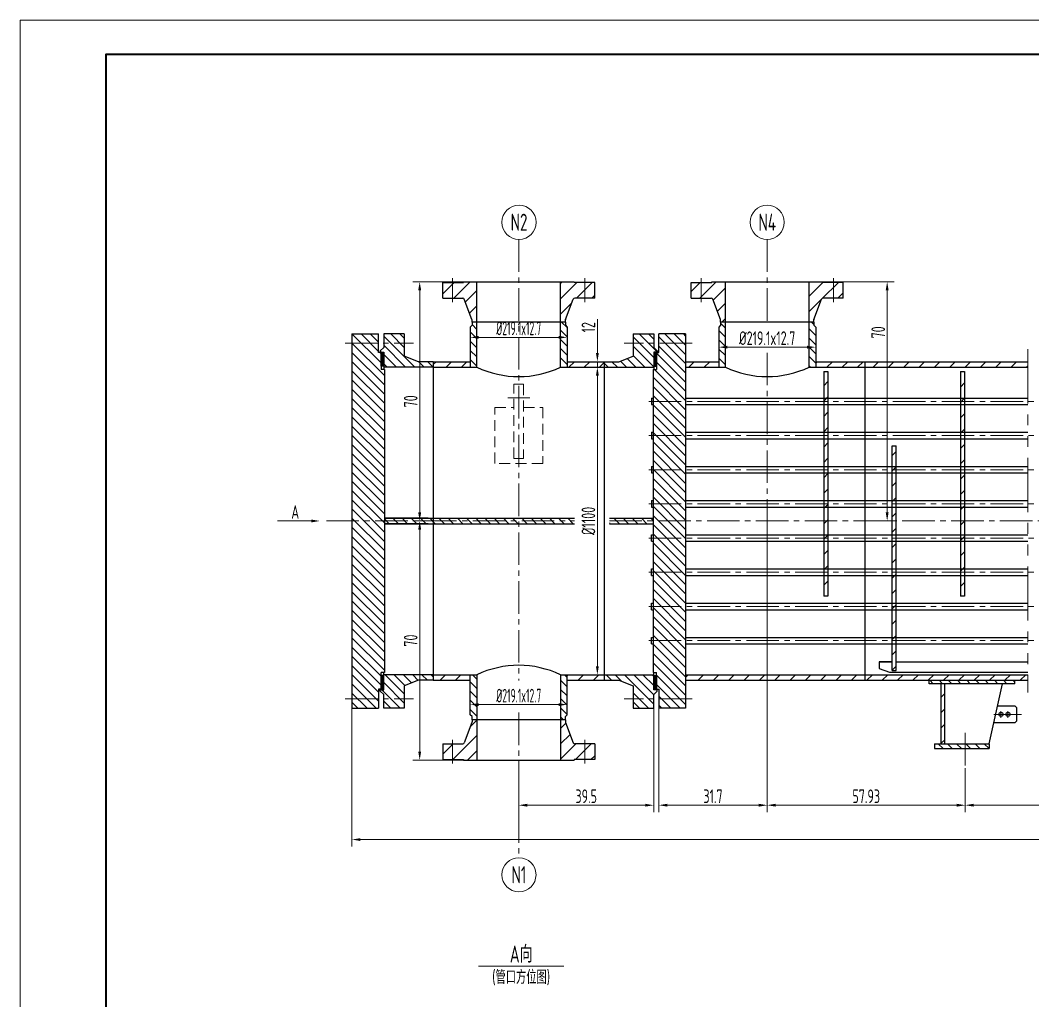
# Model space of a CAD drawing. Header units: millimetres. Extents: x 5765 to 6606, y -201 to 393.
# Drawn here: x 5765 to 6061.3, y 106.6 to 393.4 of the extents above; entities that cross this region are included whole.
import ezdxf
from ezdxf.enums import TextEntityAlignment as Align

# ---------------------------------------------------------------- set-up
doc = ezdxf.new("R2010")
doc.units = ezdxf.units.MM
for name, pattern in [('CENTER2', [28.575, 19.05, -3.175, 3.175, -3.175]), ('DASHED2', [9.525, 6.35, -3.175]), ('PHANTOM2', [31.75, 15.875, -3.175, 3.175, -3.175, 3.175, -3.175])]:
    doc.linetypes.add(name, pattern=pattern)
for name, color, linetype, lineweight in [('1粗实线', 7, 'Continuous', 35), ('2细实线', 3, 'Continuous', 13), ('3中心线', 1, 'CENTER2', 13), ('4虚线', 4, 'DASHED2', 13), ('5双点划线', 2, 'PHANTOM2', 13), ('6剖面线', 6, 'Continuous', 13), ('7文本', 2, 'Continuous', 13), ('8标注', 3, 'Continuous', 13), ('9图表', 4, 'Continuous', 13)]:
    doc.layers.add(name, color=color, linetype=linetype, lineweight=lineweight)
doc.styles.add('lanpec', font='bpec_e.shx', dxfattribs={"width": 0.75, "bigfont": 'hztxt.shx'})
doc.styles.add('lanpec-dim', font='bpec_e.shx', dxfattribs={"width": 0.75})
doc.dimstyles.new('lanpec', dxfattribs={"dimtxt": 4, "dimasz": 2.5, "dimexe": 2, "dimexo": 0, "dimtad": 1, "dimdsep": 46, "dimtxsty": 'lanpec-dim', "dimcen": 2.5, "dimclrd": 256, "dimclre": 256, "dimclrt": 256, "dimazin": 0, "dimtfac": 1, "dimtmove": 0, "dimatfit": 3, "dimfxl": 1, "dimlwd": -1, "dimlwe": -1, "dimarcsym": 0})
doc.dimstyles.new('lanpec$0', dxfattribs={"dimscale": 10, "dimtxt": 4, "dimasz": 2.5, "dimexe": 2, "dimexo": 0, "dimtad": 1, "dimdec": 1, "dimdsep": 46, "dimtxsty": 'lanpec-dim', "dimcen": 0.09, "dimclrd": 256, "dimclre": 256, "dimclrt": 256, "dimadec": 1, "dimazin": 0, "dimtfac": 0.707, "dimtdec": 1, "dimtmove": 0, "dimatfit": 3, "dimfxl": 1, "dimarcsym": 0})
pattern_1 = [(135, (743.86, -353.5116), (-1.3470384, -1.3470384), [])]
pattern_2 = [(45, (6018.0117, 1233.0323), (-2.245064, 2.245064), [])]
pattern_3 = [(135, (-65359.9316, -31483.7635), (-1.34703842, -1.34703842), [])]
pattern_4 = [(135, (6018.0117, 1233.0323), (-1.3470384, -1.3470384), [])]
pattern_5 = [(45, (6003.7117, 1233.0323), (-2.245064, 2.245064), [])]
pattern_6 = [(135, (4765.9455, 1225.8122), (-1.3470384, -1.3470384), [])]
pattern_7 = [(45, (4735.89433, 1225.8122), (-0.2245064, 0.2245064), []), (135, (4735.89433, 1225.8122), (-0.2245064, -0.2245064), [])]
pattern_8 = [(315, (-65359.93156, 31977.6619), (-0.224506403, -0.224506403), []), (225, (-65359.93156, 31977.6619), (-0.224506403, 0.224506403), [])]
pattern_9 = [(135, (6707.6107, -1594.3767), (-1.3470384, -1.3470384), [])]

# ---------------------------------------------------------------- blocks, each defined once
blk = doc.blocks.new('A1')
at = {"layer": '1粗实线'}
blk.add_lwpolyline([(-816, 10), (-10, 10), (-10, 584), (-816, 584)], close=True, dxfattribs=at)
at = {"layer": '9图表'}
blk.add_lwpolyline([(-841, 0), (0, 0), (0, 594), (-841, 594)], close=True, dxfattribs=at)
blk = doc.blocks.new('*U40')
at = {"layer": '2细实线'}
blk.add_line((-12.5, 0), (12.5, 0), dxfattribs=at)
at = {"layer": '7文本', "style": 'lanpec', "width": 0.75}
for tag, height, p in [('节点图名称', 5, (0, 3.5)), ('比例', 4, (0, -3.25))]:
    blk.add_attdef(tag, text='', height=height, dxfattribs=at).set_placement(p, align=Align.MIDDLE_CENTER)
blk = doc.blocks.new('*D66')
at = {"layer": '8标注', "transparency": 16777216}
for p, q in [((5933.89, 291.95), (5935.89, 291.95)), ((5933.89, 289.45), (5933.89, 204.45)), ((5933.89, 201.95), (5935.89, 201.95))]:
    blk.add_line(p, q, dxfattribs=at)
for points in [[(5933.47, 289.45), (5934.31, 289.45), (5933.89, 291.95)], [(5933.47, 204.45), (5934.31, 204.45), (5933.89, 201.95)]]:
    blk.add_solid(points, dxfattribs=at)
at = {"layer": 'Defpoints', "color": 0, "transparency": 16777216}
for p in [(5933.89, 291.95), (5933.89, 201.95), (5933.89, 201.95)]:
    blk.add_point(p, dxfattribs=at)
at = {"layer": '8标注', "transparency": 16777216, "insert": (5931.26, 246.95), "char_height": 4, "attachment_point": 5, "rotation": 90, "style": 'lanpec-dim'}
blk.add_mtext('%%C1100', dxfattribs=at)
blk = doc.blocks.new('*D67')
at = {"layer": '8标注', "transparency": 16777216}
for p, q in [((5933.89, 296.05), (5933.89, 305.97)), ((5937.32, 293.55), (5931.89, 293.55)), ((5933.89, 291.95), (5933.89, 293.55)), ((5937.32, 291.95), (5931.89, 291.95)), ((5933.89, 289.45), (5933.89, 286.95))]:
    blk.add_line(p, q, dxfattribs=at)
for points in [[(5933.47, 296.05), (5934.31, 296.05), (5933.89, 293.55)], [(5933.47, 289.45), (5934.31, 289.45), (5933.89, 291.95)]]:
    blk.add_solid(points, dxfattribs=at)
at = {"layer": 'Defpoints', "color": 0, "transparency": 16777216}
for p in [(5933.89, 293.55), (5937.32, 293.55), (5937.32, 291.95)]:
    blk.add_point(p, dxfattribs=at)
at = {"layer": '8标注', "transparency": 16777216, "insert": (5931.26, 303.62), "char_height": 4, "attachment_point": 5, "rotation": 90, "style": 'lanpec-dim'}
blk.add_mtext('12', dxfattribs=at)
blk = doc.blocks.new('*D68')
at = {"layer": '8标注', "transparency": 16777216}
for p, q in [((5969.4, 297.8), (5969.4, 299.8)), ((5997.77, 296.46), (5997.77, 299.8)), ((5971.9, 297.8), (5995.27, 297.8))]:
    blk.add_line(p, q, dxfattribs=at)
for points in [[(5971.9, 298.22), (5971.9, 297.38), (5969.4, 297.8)], [(5995.27, 298.22), (5995.27, 297.38), (5997.77, 297.8)]]:
    blk.add_solid(points, dxfattribs=at)
at = {"layer": 'Defpoints', "color": 0, "transparency": 16777216}
for p in [(5969.4, 297.8), (5997.77, 297.8), (5997.77, 296.46)]:
    blk.add_point(p, dxfattribs=at)
at = {"layer": '8标注', "transparency": 16777216, "insert": (5983.58, 300.43), "char_height": 4, "attachment_point": 5, "style": 'lanpec-dim'}
blk.add_mtext('%%C219.1x12.7', dxfattribs=at)
blk = doc.blocks.new('*D60')
at = {"layer": '8标注', "transparency": 16777216}
for p, q in [((5896.7, 193.23), (5896.7, 195.23)), ((5899.2, 193.23), (5922.57, 193.23)), ((5925.07, 191.84), (5925.07, 195.23))]:
    blk.add_line(p, q, dxfattribs=at)
for points in [[(5899.2, 193.64), (5899.2, 192.81), (5896.7, 193.23)], [(5922.57, 193.64), (5922.57, 192.81), (5925.07, 193.23)]]:
    blk.add_solid(points, dxfattribs=at)
at = {"layer": 'Defpoints', "color": 0, "transparency": 16777216}
for p in [(5896.7, 193.23), (5925.07, 193.23), (5925.07, 191.84)]:
    blk.add_point(p, dxfattribs=at)
at = {"layer": '8标注', "transparency": 16777216, "insert": (5910.88, 195.85), "char_height": 4, "attachment_point": 5, "style": 'lanpec-dim'}
blk.add_mtext('{\\W0.6;%%C219.1x12.7}', dxfattribs=at)
blk = doc.blocks.new('管口号')
at = {"layer": '2细实线'}
blk.add_circle((0, 5), 5, dxfattribs=at)
at = {"layer": '7文本', "style": 'lanpec', "width": 0.75}
blk.add_attdef('N', text='', height=5, dxfattribs=at).set_placement((0, 5), align=Align.MIDDLE_CENTER)
blk = doc.blocks.new('*D69')
at = {"layer": '8标注', "transparency": 16777216}
for p, q in [((5950.38, 192.2), (5950.38, 161.79)), ((5910.88, 169.87), (5910.88, 161.79)), ((5913.38, 163.79), (5947.88, 163.79))]:
    blk.add_line(p, q, dxfattribs=at)
for points in [[(5913.38, 164.21), (5913.38, 163.37), (5910.88, 163.79)], [(5947.88, 164.21), (5947.88, 163.37), (5950.38, 163.79)]]:
    blk.add_solid(points, dxfattribs=at)
at = {"layer": 'Defpoints', "color": 0, "transparency": 16777216}
for p in [(5950.38, 192.2), (5910.88, 169.87), (5950.38, 163.79)]:
    blk.add_point(p, dxfattribs=at)
at = {"layer": '8标注', "transparency": 16777216, "insert": (5930.63, 166.41), "char_height": 4, "attachment_point": 5, "style": 'lanpec-dim'}
blk.add_mtext('39.5', dxfattribs=at)
blk = doc.blocks.new('*D45')
at = {"layer": '8标注', "transparency": 16777216}
for p, q in [((5862.08, 246.95), (5862.08, 151.74)), ((6364.37, 246.95), (6364.37, 151.74)), ((5864.58, 153.74), (6361.87, 153.74))]:
    blk.add_line(p, q, dxfattribs=at)
for points in [[(5864.58, 154.16), (5864.58, 153.32), (5862.08, 153.74)], [(6361.87, 154.16), (6361.87, 153.32), (6364.37, 153.74)]]:
    blk.add_solid(points, dxfattribs=at)
at = {"layer": 'Defpoints', "color": 0, "transparency": 16777216}
for p in [(5862.08, 246.95), (6364.37, 246.95), (6364.37, 153.74)]:
    blk.add_point(p, dxfattribs=at)
at = {"layer": '8标注', "transparency": 16777216, "insert": (6113.23, 156.36), "char_height": 4, "attachment_point": 5, "style": 'lanpec-dim'}
blk.add_mtext('502.29', dxfattribs=at)
blk = doc.blocks.new('*D46')
at = {"layer": '8标注', "transparency": 16777216}
for p, q in [((6182.14, 172.79), (6182.14, 161.79)), ((6041.51, 163.79), (6041.51, 165.79)), ((6044.01, 163.79), (6179.64, 163.79))]:
    blk.add_line(p, q, dxfattribs=at)
for points in [[(6044.01, 164.21), (6044.01, 163.37), (6041.51, 163.79)], [(6179.64, 164.21), (6179.64, 163.37), (6182.14, 163.79)]]:
    blk.add_solid(points, dxfattribs=at)
at = {"layer": 'Defpoints', "color": 0, "transparency": 16777216}
for p in [(6182.14, 172.79), (6041.51, 163.79), (6182.14, 163.79)]:
    blk.add_point(p, dxfattribs=at)
at = {"layer": '8标注', "transparency": 16777216, "insert": (6111.83, 166.41), "char_height": 4, "attachment_point": 5, "style": 'lanpec-dim'}
blk.add_mtext('140.63', dxfattribs=at)
blk = doc.blocks.new('*D47')
at = {"layer": '8标注', "transparency": 16777216}
for p, q in [((5983.58, 246.95), (5983.58, 161.79)), ((5951.88, 192.2), (5951.88, 161.79)), ((5954.38, 163.79), (5981.08, 163.79))]:
    blk.add_line(p, q, dxfattribs=at)
for points in [[(5954.38, 164.21), (5954.38, 163.37), (5951.88, 163.79)], [(5981.08, 164.21), (5981.08, 163.37), (5983.58, 163.79)]]:
    blk.add_solid(points, dxfattribs=at)
at = {"layer": 'Defpoints', "color": 0, "transparency": 16777216}
for p in [(5983.58, 246.95), (5951.88, 192.2), (5983.58, 163.79)]:
    blk.add_point(p, dxfattribs=at)
at = {"layer": '8标注', "transparency": 16777216, "insert": (5967.73, 166.41), "char_height": 4, "attachment_point": 5, "style": 'lanpec-dim'}
blk.add_mtext('31.7', dxfattribs=at)
blk = doc.blocks.new('*D50')
at = {"layer": '8标注', "transparency": 16777216}
for p, q in [((5983.58, 172.91), (5983.58, 161.79)), ((6041.51, 174.61), (6041.51, 161.79)), ((5986.08, 163.79), (6039.01, 163.79))]:
    blk.add_line(p, q, dxfattribs=at)
for points in [[(5986.08, 164.21), (5986.08, 163.37), (5983.58, 163.79)], [(6039.01, 164.21), (6039.01, 163.37), (6041.51, 163.79)]]:
    blk.add_solid(points, dxfattribs=at)
at = {"layer": 'Defpoints', "color": 0, "transparency": 16777216}
for p in [(5983.58, 172.91), (6041.51, 174.61), (6041.51, 163.79)]:
    blk.add_point(p, dxfattribs=at)
at = {"layer": '8标注', "transparency": 16777216, "insert": (6012.55, 166.41), "char_height": 4, "attachment_point": 5, "style": 'lanpec-dim'}
blk.add_mtext('57.93', dxfattribs=at)
blk = doc.blocks.new('*D51')
at = {"layer": '8标注', "transparency": 16777216}
for p, q in [((5883.38, 246.95), (5879.9, 246.95)), ((5881.9, 179.45), (5881.9, 244.45)), ((5894.69, 176.95), (5879.9, 176.95))]:
    blk.add_line(p, q, dxfattribs=at)
for points in [[(5881.48, 244.45), (5882.32, 244.45), (5881.9, 246.95)], [(5881.48, 179.45), (5882.32, 179.45), (5881.9, 176.95)]]:
    blk.add_solid(points, dxfattribs=at)
at = {"layer": 'Defpoints', "color": 0, "transparency": 16777216}
for p in [(5881.9, 246.95), (5883.38, 246.95), (5894.69, 176.95)]:
    blk.add_point(p, dxfattribs=at)
at = {"layer": '8标注', "transparency": 16777216, "insert": (5879.28, 211.95), "char_height": 4, "attachment_point": 5, "rotation": 90, "style": 'lanpec-dim'}
blk.add_mtext('70', dxfattribs=at)
blk = doc.blocks.new('*D52')
at = {"layer": '8标注', "transparency": 16777216}
for p, q in [((5898.63, 316.95), (5879.9, 316.95)), ((5881.9, 314.45), (5881.9, 249.45)), ((5883.38, 246.95), (5879.9, 246.95))]:
    blk.add_line(p, q, dxfattribs=at)
for points in [[(5881.48, 314.45), (5882.32, 314.45), (5881.9, 316.95)], [(5881.48, 249.45), (5882.32, 249.45), (5881.9, 246.95)]]:
    blk.add_solid(points, dxfattribs=at)
at = {"layer": 'Defpoints', "color": 0, "transparency": 16777216}
for p in [(5898.63, 316.95), (5881.9, 246.95), (5883.38, 246.95)]:
    blk.add_point(p, dxfattribs=at)
at = {"layer": '8标注', "transparency": 16777216, "insert": (5879.28, 281.95), "char_height": 4, "attachment_point": 5, "rotation": 90, "style": 'lanpec-dim'}
blk.add_mtext('70', dxfattribs=at)
blk = doc.blocks.new('*D53')
at = {"layer": '8标注', "transparency": 16777216}
for p, q in [((5999.77, 316.95), (6020.68, 316.95)), ((6018.68, 314.45), (6018.68, 249.45)), ((6012.74, 246.95), (6020.68, 246.95))]:
    blk.add_line(p, q, dxfattribs=at)
for points in [[(6018.26, 314.45), (6019.1, 314.45), (6018.68, 316.95)], [(6018.26, 249.45), (6019.1, 249.45), (6018.68, 246.95)]]:
    blk.add_solid(points, dxfattribs=at)
at = {"layer": 'Defpoints', "color": 0, "transparency": 16777216}
for p in [(5999.77, 316.95), (6012.74, 246.95), (6018.68, 246.95)]:
    blk.add_point(p, dxfattribs=at)
at = {"layer": '8标注', "transparency": 16777216, "insert": (6016.06, 302.13), "char_height": 4, "attachment_point": 5, "rotation": 90, "style": 'lanpec-dim'}
blk.add_mtext('70', dxfattribs=at)
blk = doc.blocks.new('*D57')
at = {"layer": '8标注', "transparency": 16777216}
for p, q in [((5896.7, 300.67), (5896.7, 302.67)), ((5899.2, 300.67), (5922.57, 300.67)), ((5925.07, 302.06), (5925.07, 298.67))]:
    blk.add_line(p, q, dxfattribs=at)
for points in [[(5899.2, 301.09), (5899.2, 300.25), (5896.7, 300.67)], [(5922.57, 301.09), (5922.57, 300.25), (5925.07, 300.67)]]:
    blk.add_solid(points, dxfattribs=at)
at = {"layer": 'Defpoints', "color": 0, "transparency": 16777216}
for p in [(5896.7, 300.67), (5925.07, 302.06), (5925.07, 300.67)]:
    blk.add_point(p, dxfattribs=at)
at = {"layer": '8标注', "transparency": 16777216, "insert": (5910.88, 303.3), "char_height": 4, "attachment_point": 5, "style": 'lanpec-dim'}
blk.add_mtext('{\\W0.6;%%C219.1x12.7}', dxfattribs=at)

msp = doc.modelspace()

# ---------------------------------------------------------------- hatches: boundary and pattern name
at = {"layer": '6剖面线'}
h = msp.add_hatch(dxfattribs=at)
h.set_pattern_fill('ANSI31', color=256, style=0)
h.set_pattern_definition(pattern_2)
h.paths.add_polyline_path([(5930.253, 312.139), (5928.753, 312.139), (5928.753, 316.749), (5930.253, 316.749)])
h.paths.add_polyline_path([(5931.753, 312.139), (5930.253, 312.139), (5930.253, 316.749), (5931.753, 316.749)])
h.paths.add_polyline_path([(5928.753, 316.749), (5927.073, 316.749), (5927.073, 316.949), (5923.133, 316.949), (5923.133, 305.149), (5924.533, 305.149), (5924.533, 305.757, -0.09138), (5924.566, 305.935), (5926.81, 311.817, -0.3110597), (5927.277, 312.139), (5928.753, 312.139)])
h.paths.add_polyline_path([(5933.133, 316.749), (5931.753, 316.749), (5931.753, 312.139), (5933.133, 312.139)])
h.paths.add_polyline_path([(5898.633, 316.949), (5894.693, 316.949), (5894.693, 316.749), (5891.513, 316.749), (5891.513, 312.139), (5894.488, 312.139, -0.3110597), (5894.956, 311.817), (5897.2, 305.935, -0.09138), (5897.233, 305.757), (5897.233, 305.149), (5898.633, 305.149)])
h.paths.add_polyline_path([(5891.513, 316.749), (5888.633, 316.749), (5888.633, 312.139), (5891.513, 312.139)])
h = msp.add_hatch(dxfattribs=at)
h.set_pattern_fill('ANSI31', color=256, style=0)
h.set_pattern_definition([(45, (6002.323, 314.682), (-2.24506, 2.24506), [])])
h.paths.add_polyline_path([(6002.953, 316.749), (6001.453, 316.749), (6001.453, 312.139), (6002.953, 312.139)])
h.paths.add_polyline_path([(6004.453, 316.749), (6002.953, 316.749), (6002.953, 312.139), (6004.453, 312.139)])
h.paths.add_polyline_path([(6001.453, 316.749), (5999.773, 316.749), (5999.773, 316.949), (5995.833, 316.949), (5995.833, 305.149), (5997.233, 305.149), (5997.233, 305.757, -0.09138), (5997.266, 305.935), (5999.51, 311.817, -0.3110597), (5999.977, 312.139), (6001.453, 312.139)])
h.paths.add_polyline_path([(6005.833, 316.749), (6004.453, 316.749), (6004.453, 312.139), (6005.833, 312.139)])
h.paths.add_polyline_path([(5971.333, 316.949), (5967.393, 316.949), (5967.393, 316.749), (5964.213, 316.749), (5964.213, 312.139), (5967.188, 312.139, -0.3110597), (5967.656, 311.817), (5969.9, 305.935, -0.09138), (5969.933, 305.757), (5969.933, 305.149), (5971.333, 305.149)])
h.paths.add_polyline_path([(5964.213, 316.749), (5961.333, 316.749), (5961.333, 312.139), (5964.213, 312.139)])
h = msp.add_hatch(dxfattribs=at)
h.set_pattern_fill('ANSI31', color=256, scale=0.6, angle=90, style=0)
h.set_pattern_definition(pattern_9)
h.paths.add_polyline_path([(5896.699, 303.654), (5897.233, 304.188), (5897.233, 305.149), (5898.633, 305.149), (5898.633, 291.949), (5896.699, 291.949)])
h.paths.add_polyline_path([(5925.067, 291.949), (5923.133, 291.949), (5923.133, 305.149), (5924.533, 305.149), (5924.533, 304.188), (5925.067, 303.654)])
h = msp.add_hatch(dxfattribs=at)
h.set_pattern_fill('ANSI31', color=256, scale=0.6, angle=90, style=0)
h.set_pattern_definition([(135, (5969.6934, 302.3398), (-1.34704, -1.34704), [])])
h.paths.add_polyline_path([(5969.933, 304.188), (5969.399, 303.654), (5969.399, 291.949), (5969.933, 291.949)])
h.paths.add_polyline_path([(5997.767, 303.654), (5997.233, 304.188), (5997.233, 291.949), (5997.767, 291.949)])
h.paths.add_polyline_path([(5971.333, 305.149), (5969.933, 305.149), (5969.933, 291.949), (5971.333, 291.949)])
h.paths.add_polyline_path([(5997.233, 305.149), (5995.833, 305.149), (5995.833, 291.949), (5997.233, 291.949)])
h = msp.add_hatch(dxfattribs=at)
h.set_pattern_fill('ANSI31', color=256, scale=0.6, angle=90, style=0)
h.set_pattern_definition(pattern_1)
h.paths.add_polyline_path([(5862.083, 301.699), (5869.883, 301.699), (5869.883, 298.949), (5862.083, 298.949)])
h.paths.add_polyline_path([(5862.083, 293.549), (5862.083, 298.949), (5869.883, 298.949), (5869.883, 296.199), (5870.583, 296.199), (5870.583, 292.199), (5870.583, 291.299), (5871.583, 291.299), (5871.583, 281.949), (5862.083, 281.949)])
h.paths.add_polyline_path([(5862.083, 281.949), (5871.583, 281.949), (5871.583, 271.949), (5862.083, 271.949)])
h.paths.add_polyline_path([(5862.083, 271.949), (5871.583, 271.949), (5871.583, 261.949), (5862.083, 261.949)])
h.paths.add_polyline_path([(5862.083, 261.949), (5871.583, 261.949), (5871.583, 246.949), (5862.083, 246.949)])
h.paths.add_polyline_path([(5862.083, 246.949), (5871.583, 246.949), (5871.583, 231.949), (5862.083, 231.949)])
h.paths.add_polyline_path([(5862.083, 231.949), (5871.583, 231.949), (5871.583, 221.949), (5862.083, 221.949)])
h.paths.add_polyline_path([(5862.083, 221.949), (5871.583, 221.949), (5871.583, 211.949), (5862.083, 211.949)])
h.paths.add_polyline_path([(5862.083, 211.949), (5871.583, 211.949), (5871.583, 202.599), (5870.583, 202.599), (5870.583, 197.699), (5869.883, 197.699), (5869.883, 194.949), (5862.083, 194.949)])
h.paths.add_polyline_path([(5862.083, 194.949), (5869.883, 194.949), (5869.883, 192.199), (5862.083, 192.199)])
h = msp.add_hatch(dxfattribs=at)
h.set_pattern_fill('ANSI31', color=256, scale=0.6, angle=90, style=0)
h.set_pattern_definition(pattern_3)
h.paths.add_polyline_path([(5871.383, 298.949), (5871.383, 301.699), (5877.383, 301.699), (5877.383, 298.949)])
h.paths.add_polyline_path([(5877.383, 298.949), (5877.383, 295.149), (5881.583, 293.549), (5885.883, 293.549), (5885.883, 291.949), (5871.383, 291.949), (5871.383, 296.349), (5870.383, 296.349), (5870.383, 296.699), (5871.383, 297.699), (5871.383, 298.949)])
h = msp.add_hatch(dxfattribs=at)
h.set_pattern_fill('ANSI31', color=256, scale=0.6, angle=90, style=0)
h.set_pattern_definition(pattern_3)
h.paths.add_polyline_path([(5950.383, 298.949), (5950.383, 301.699), (5944.383, 301.699), (5944.383, 298.949)])
h.paths.add_polyline_path([(5944.383, 298.949), (5944.383, 295.149), (5940.183, 293.549), (5935.883, 293.549), (5935.883, 291.949), (5950.383, 291.949), (5950.383, 296.349), (5951.383, 296.349), (5951.383, 296.699), (5950.383, 297.699), (5950.383, 298.949)])
h = msp.add_hatch(dxfattribs=at)
h.set_pattern_fill('ANSI31', color=256, scale=0.6, angle=90, style=0)
h.set_pattern_definition(pattern_1)
h.paths.add_polyline_path([(5959.683, 301.699), (5951.883, 301.699), (5951.883, 298.949), (5959.683, 298.949)])
h.paths.add_polyline_path([(5959.683, 293.549), (5959.683, 298.949), (5951.883, 298.949), (5951.883, 296.199), (5951.183, 296.199), (5951.183, 292.199), (5951.183, 291.299), (5950.183, 291.299), (5950.183, 281.949), (5959.683, 281.949)])
h.paths.add_polyline_path([(5959.683, 281.949), (5950.183, 281.949), (5950.183, 271.949), (5959.683, 271.949)])
h.paths.add_polyline_path([(5959.683, 271.949), (5950.183, 271.949), (5950.183, 261.949), (5959.683, 261.949)])
h.paths.add_polyline_path([(5959.683, 261.949), (5950.183, 261.949), (5950.183, 251.949), (5959.683, 251.949)])
h.paths.add_polyline_path([(5959.683, 251.949), (5950.183, 251.949), (5950.183, 246.949), (5959.683, 246.949)])
h.paths.add_polyline_path([(5959.683, 246.949), (5950.183, 246.949), (5950.183, 241.949), (5959.683, 241.949)])
h.paths.add_polyline_path([(5959.683, 241.949), (5950.183, 241.949), (5950.183, 231.949), (5959.683, 231.949)])
h.paths.add_polyline_path([(5959.683, 231.949), (5950.183, 231.949), (5950.183, 221.949), (5959.683, 221.949)])
h.paths.add_polyline_path([(5959.683, 221.949), (5950.183, 221.949), (5950.183, 211.949), (5959.683, 211.949)])
h.paths.add_polyline_path([(5959.683, 211.949), (5950.183, 211.949), (5950.183, 202.599), (5951.183, 202.599), (5951.183, 197.699), (5951.883, 197.699), (5951.883, 194.949), (5959.683, 194.949)])
h.paths.add_polyline_path([(5959.683, 194.949), (5951.883, 194.949), (5951.883, 192.199), (5959.683, 192.199)])
h = msp.add_hatch(dxfattribs=at)
h.set_pattern_fill('ANSI37', color=256, scale=0.1, style=0)
h.set_pattern_definition(pattern_7)
h.paths.add_polyline_path([(5871.383, 292.199), (5870.583, 292.199), (5870.583, 296.199), (5871.383, 296.199)])
h = msp.add_hatch(dxfattribs=at)
h.set_pattern_fill('ANSI31', color=256, style=0)
h.set_pattern_definition(pattern_2)
h.paths.add_polyline_path([(5885.883, 293.549), (5885.883, 291.949), (5896.699, 291.949), (5896.699, 293.549)])
h.paths.add_polyline_path([(5935.883, 291.949), (5935.883, 293.549), (5925.067, 293.549), (5925.067, 291.949)])
h = msp.add_hatch(dxfattribs=at)
h.set_pattern_fill('ANSI37', color=256, scale=0.1, style=0)
h.set_pattern_definition(pattern_7)
h.paths.add_polyline_path([(5950.383, 292.199), (5951.183, 292.199), (5951.183, 296.199), (5950.383, 296.199)])
h = msp.add_hatch(dxfattribs=at)
h.set_pattern_fill('ANSI31', color=256, style=0)
h.set_pattern_definition(pattern_5)
h.paths.add_polyline_path([(5969.399, 291.949), (5969.399, 293.549), (5959.683, 293.549), (5959.683, 291.949)])
h.paths.add_polyline_path([(6031.13, 293.549), (6031.13, 291.949), (6059.826, 291.949), (6059.826, 293.549)])
h.paths.add_polyline_path([(6031.13, 291.949), (6031.13, 293.549), (5997.767, 293.549), (5997.767, 291.949)])
h = msp.add_hatch(dxfattribs=at)
h.set_pattern_fill('ANSI31', color=256, style=0)
h.set_pattern_definition(pattern_5)
h.paths.add_polyline_path([(6001.337, 290.649), (6000.137, 290.649), (6000.137, 224.949), (6001.337, 224.949)])
h = msp.add_hatch(dxfattribs=at)
h.set_pattern_fill('ANSI31', color=256, style=0)
h.set_pattern_definition(pattern_5)
h.paths.add_polyline_path([(6041.337, 290.649), (6040.137, 290.649), (6040.137, 224.949), (6041.337, 224.949)])
h = msp.add_hatch(dxfattribs=at)
h.set_pattern_fill('ANSI31', color=256, style=0)
h.set_pattern_definition(pattern_5)
h.paths.add_polyline_path([(6021.337, 268.949), (6020.137, 268.949), (6020.137, 203.249), (6021.337, 203.249)])
h = msp.add_hatch(dxfattribs=at)
h.set_pattern_fill('ANSI31', color=256, scale=0.6, angle=90, style=0)
h.set_pattern_definition([(135, (-1024, 1.1184), (-1.3470384, -1.3470384), [])])
h.paths.add_polyline_path([(5910.883, 247.749), (5883.383, 247.749), (5883.383, 246.949), (5910.883, 246.949)])
h.paths.add_polyline_path([(5910.883, 246.949), (5883.383, 246.949), (5883.383, 246.149), (5910.883, 246.149)])
h.paths.add_polyline_path([(5927.186, 247.749), (5910.883, 247.749), (5910.883, 246.949), (5927.186, 246.949)])
h.paths.add_polyline_path([(5927.186, 246.949), (5910.883, 246.949), (5910.883, 246.149), (5927.186, 246.149)])
h.paths.add_polyline_path([(5950.183, 247.749), (5937.39, 247.749), (5937.39, 246.949), (5950.183, 246.949)])
h.paths.add_polyline_path([(5950.183, 246.949), (5937.39, 246.949), (5937.39, 246.149), (5950.183, 246.149)])
h.paths.add_polyline_path([(5871.583, 247.749), (5871.583, 246.949), (5883.383, 246.949), (5883.383, 247.749)])
h.paths.add_polyline_path([(5871.583, 246.949), (5871.583, 246.149), (5883.383, 246.149), (5883.383, 246.949)])
h = msp.add_hatch(dxfattribs=at)
h.set_pattern_fill('ANSI31', color=256, scale=0.6, angle=90, style=0)
h.set_pattern_definition(pattern_4)
h.paths.add_polyline_path([(5885.883, 201.949), (5885.883, 200.349), (5881.583, 200.349), (5877.383, 198.749), (5877.383, 194.949), (5871.383, 194.949), (5871.383, 196.199), (5870.383, 197.199), (5870.383, 197.549), (5871.383, 197.549), (5871.383, 201.949)])
h.paths.add_polyline_path([(5877.383, 194.949), (5877.383, 192.199), (5871.383, 192.199), (5871.383, 194.949)])
h = msp.add_hatch(dxfattribs=at)
h.set_pattern_fill('ANSI37', color=256, scale=0.1, style=0)
h.set_pattern_definition(pattern_8)
h.paths.add_polyline_path([(5871.383, 197.699), (5870.583, 197.699), (5870.583, 201.699), (5871.383, 201.699)])
h = msp.add_hatch(dxfattribs=at)
h.set_pattern_fill('ANSI31', color=256, style=0)
h.set_pattern_definition(pattern_2)
h.paths.add_polyline_path([(5896.699, 200.349), (5896.699, 201.949), (5885.883, 201.949), (5885.883, 200.349)])
h.paths.add_polyline_path([(5925.067, 201.949), (5925.067, 200.349), (5935.883, 200.349), (5935.883, 201.949)])
h = msp.add_hatch(dxfattribs=at)
h.set_pattern_fill('ANSI31', color=256, scale=0.6, angle=90, style=0)
h.set_pattern_definition(pattern_9)
h.paths.add_polyline_path([(5896.699, 190.244), (5897.233, 189.71), (5897.233, 188.749), (5898.633, 188.749), (5898.633, 201.949), (5896.699, 201.949)])
h.paths.add_polyline_path([(5925.067, 201.949), (5923.133, 201.949), (5923.133, 188.749), (5924.533, 188.749), (5924.533, 189.71), (5925.067, 190.244)])
h = msp.add_hatch(dxfattribs=at)
h.set_pattern_fill('ANSI31', color=256, scale=0.6, angle=90, style=0)
h.set_pattern_definition(pattern_4)
h.paths.add_polyline_path([(5935.883, 201.949), (5935.883, 200.349), (5940.183, 200.349), (5944.383, 198.749), (5944.383, 194.949), (5950.383, 194.949), (5950.383, 196.199), (5951.383, 197.199), (5951.383, 197.549), (5950.383, 197.549), (5950.383, 201.949)])
h.paths.add_polyline_path([(5944.383, 194.949), (5944.383, 192.199), (5950.383, 192.199), (5950.383, 194.949)])
h = msp.add_hatch(dxfattribs=at)
h.set_pattern_fill('ANSI37', color=256, scale=0.1, style=0)
h.set_pattern_definition(pattern_8)
h.paths.add_polyline_path([(5950.383, 197.699), (5951.183, 197.699), (5951.183, 201.699), (5950.383, 201.699)])
h = msp.add_hatch(dxfattribs=at)
h.set_pattern_fill('ANSI31', color=256, style=0)
h.set_pattern_definition(pattern_5)
h.paths.add_polyline_path([(5981.447, 200.349), (5981.447, 201.949), (5959.683, 201.949), (5959.683, 200.349)])
h.paths.add_polyline_path([(5981.447, 201.949), (5981.447, 200.349), (6059.826, 200.349), (6059.826, 201.949)])
h = msp.add_hatch(dxfattribs=at)
h.set_pattern_fill('ANSI31', color=256, scale=0.6, angle=90, style=0)
h.set_pattern_definition(pattern_6)
h.paths.add_polyline_path([(6056.013, 199.349), (6056.013, 200.349), (6031.013, 200.349), (6031.013, 199.349)])
h = msp.add_hatch(dxfattribs=at)
h.set_pattern_fill('ANSI31', color=256, style=0)
h.set_pattern_definition([(45, (4765.9455, 1225.8122), (-2.245064, 2.245064), [])])
h.paths.add_polyline_path([(6035.513, 199.349), (6034.513, 199.349), (6034.513, 181.749), (6035.513, 181.749)])
h = msp.add_hatch(dxfattribs=at)
h.set_pattern_fill('ANSI31', color=256, style=0)
h.set_pattern_definition(pattern_2)
h.paths.add_polyline_path([(5930.253, 181.759), (5928.753, 181.759), (5928.753, 177.149), (5930.253, 177.149)])
h.paths.add_polyline_path([(5931.753, 181.759), (5930.253, 181.759), (5930.253, 177.149), (5931.753, 177.149)])
h.paths.add_polyline_path([(5928.753, 177.149), (5927.073, 177.149), (5927.073, 176.949), (5923.133, 176.949), (5923.133, 188.749), (5924.533, 188.749), (5924.533, 188.141, 0.09138), (5924.566, 187.963), (5926.81, 182.081, 0.3110597), (5927.277, 181.759), (5928.753, 181.759)])
h.paths.add_polyline_path([(5933.133, 177.149), (5931.753, 177.149), (5931.753, 181.759), (5933.133, 181.759)])
h.paths.add_polyline_path([(5898.633, 176.949), (5894.693, 176.949), (5894.693, 177.149), (5891.513, 177.149), (5891.513, 181.759), (5894.488, 181.759, 0.3110597), (5894.956, 182.081), (5897.2, 187.963, 0.09138), (5897.233, 188.141), (5897.233, 188.749), (5898.633, 188.749)])
h.paths.add_polyline_path([(5891.513, 177.149), (5888.633, 177.149), (5888.633, 181.759), (5891.513, 181.759)])
h = msp.add_hatch(dxfattribs=at)
h.set_pattern_fill('ANSI31', color=256, scale=0.6, angle=90, style=0)
h.set_pattern_definition(pattern_6)
h.paths.add_polyline_path([(6041.513, 180.349), (6041.513, 181.749), (6032.513, 181.749), (6032.513, 180.349)])
h.paths.add_polyline_path([(6048.513, 180.349), (6048.513, 181.749), (6041.513, 181.749), (6041.513, 180.349)])

# ---------------------------------------------------------------- linework, layer by layer
for p, q in [((5888.633, 312.139), (5888.633, 316.749)), ((5888.633, 316.749), (5894.693, 316.749)), ((5894.693, 316.749), (5894.693, 316.949)), ((5894.693, 316.949), (5927.073, 316.949)), ((5898.633, 291.949), (5898.633, 316.949)), ((5923.133, 291.949), (5923.133, 316.949)), ((5927.073, 316.749), (5927.073, 316.949)), ((5933.133, 316.749), (5927.073, 316.749)), ((5933.133, 312.139), (5933.133, 316.749)), ((5961.333, 312.139), (5961.333, 316.749)), ((5961.333, 316.749), (5967.393, 316.749)), ((5967.393, 316.749), (5967.393, 316.949)), ((5967.393, 316.949), (5999.773, 316.949)), ((5971.333, 291.949), (5971.333, 316.949)), ((5995.833, 291.949), (5995.833, 316.949)), ((5999.773, 316.749), (5999.773, 316.949)), ((6005.833, 316.749), (5999.773, 316.749)), ((6005.833, 312.139), (6005.833, 316.749)), ((5888.633, 312.139), (5894.488, 312.139)), ((5897.2, 305.935), (5894.956, 311.817)), ((5924.566, 305.935), (5926.81, 311.817)), ((5933.133, 312.139), (5927.277, 312.139)), ((5961.333, 312.139), (5967.188, 312.139)), ((5969.9, 305.935), (5967.656, 311.817)), ((5997.266, 305.935), (5999.51, 311.817)), ((6005.833, 312.139), (5999.977, 312.139)), ((5897.233, 305.149), (5897.233, 305.757)), ((5924.533, 305.149), (5897.233, 305.149)), ((5897.233, 305.149), (5897.233, 304.188)), ((5924.533, 305.149), (5924.533, 305.757)), ((5924.533, 305.149), (5924.533, 304.188)), ((5969.933, 305.149), (5969.933, 305.757)), ((5997.233, 305.149), (5969.933, 305.149)), ((5969.933, 305.149), (5969.933, 304.188)), ((5969.933, 305.149), (5969.933, 304.188)), ((5997.233, 305.149), (5997.233, 305.757)), ((5997.233, 305.149), (5997.233, 304.188)), ((5997.233, 305.149), (5997.233, 304.188)), ((5897.233, 304.188), (5896.699, 303.654)), ((5896.699, 303.654), (5896.699, 291.949)), ((5924.533, 304.188), (5925.067, 303.654)), ((5925.067, 303.654), (5925.067, 291.949)), ((5969.933, 304.188), (5969.399, 303.654)), ((5969.399, 303.654), (5969.399, 291.949)), ((5997.233, 304.188), (5997.767, 303.654)), ((5997.767, 303.654), (5997.767, 291.949)), ((5862.083, 301.699), (5862.083, 293.549)), ((5862.083, 301.699), (5869.883, 301.699)), ((5869.883, 296.199), (5869.883, 301.699)), ((5871.383, 301.699), (5871.383, 297.699)), ((5877.383, 301.699), (5871.383, 301.699)), ((5877.383, 301.699), (5877.383, 295.149)), ((5944.383, 301.699), (5944.383, 295.149)), ((5944.383, 301.699), (5950.383, 301.699)), ((5950.383, 301.699), (5950.383, 297.699)), ((5951.883, 296.199), (5951.883, 301.699)), ((5959.683, 301.699), (5951.883, 301.699)), ((5959.683, 301.699), (5959.683, 293.549)), ((5870.383, 296.699), (5871.383, 297.699)), ((5870.383, 296.699), (5870.383, 296.199)), ((5870.383, 296.349), (5871.383, 296.349)), ((5871.383, 296.349), (5871.383, 291.299)), ((5951.383, 296.699), (5950.383, 297.699)), ((5950.383, 296.349), (5950.383, 291.299)), ((5951.383, 296.349), (5950.383, 296.349)), ((5951.383, 296.699), (5951.383, 296.199)), ((5862.083, 293.549), (5862.083, 192.199)), ((5870.583, 296.199), (5869.883, 296.199)), ((5870.583, 296.199), (5869.883, 296.199)), ((5870.583, 296.199), (5870.583, 291.299)), ((5881.583, 293.549), (5877.383, 295.149)), ((5885.883, 293.549), (5881.583, 293.549)), ((5885.883, 293.549), (5885.883, 247.749)), ((5885.883, 293.549), (5896.699, 293.549)), ((5885.883, 293.549), (5885.883, 246.949)), ((5925.067, 293.549), (5935.883, 293.549)), ((5935.883, 293.549), (5935.883, 246.949)), ((5935.883, 293.549), (5940.183, 293.549)), ((5940.183, 293.549), (5944.383, 295.149)), ((5951.183, 296.199), (5951.883, 296.199)), ((5951.183, 296.199), (5951.183, 291.299)), ((5951.183, 296.199), (5951.883, 296.199)), ((5959.683, 293.549), (5959.683, 192.199)), ((5959.683, 293.549), (5969.399, 293.549)), ((5997.767, 293.549), (6031.13, 293.549)), ((6012.15, 293.549), (6012.15, 200.349)), ((6031.13, 293.549), (6059.826, 293.549)), ((5871.583, 291.299), (5870.583, 291.299)), ((5885.883, 291.949), (5871.383, 291.949)), ((5871.583, 291.299), (5871.583, 202.599)), ((5885.883, 291.949), (5898.633, 291.949)), ((5923.133, 291.949), (5935.883, 291.949)), ((5935.883, 291.949), (5950.383, 291.949)), ((5950.183, 291.299), (5951.183, 291.299)), ((5950.183, 291.299), (5950.183, 202.599)), ((5959.683, 291.949), (5971.333, 291.949)), ((5995.833, 291.949), (6030.41, 291.949)), ((6000.137, 290.649), (6000.137, 224.949)), ((6000.137, 290.649), (6001.337, 290.649)), ((6001.337, 290.649), (6001.337, 224.949)), ((6030.41, 291.949), (6059.826, 291.949)), ((6040.137, 290.649), (6040.137, 224.949)), ((6040.137, 290.649), (6041.337, 290.649)), ((6041.337, 290.649), (6041.337, 224.949)), ((5949.733, 282.899), (5950.183, 282.899)), ((5949.733, 282.899), (5949.733, 280.999)), ((5959.683, 282.899), (6059.826, 282.899)), ((5949.733, 280.999), (5950.183, 280.999)), ((5959.683, 280.999), (6059.826, 280.999)), ((5949.733, 272.899), (5950.183, 272.899)), ((5949.733, 272.899), (5949.733, 270.999)), ((5959.683, 272.899), (6059.826, 272.899)), ((5949.733, 270.999), (5950.183, 270.999)), ((5959.683, 270.999), (6059.826, 270.999)), ((6020.137, 203.249), (6020.137, 268.949)), ((6020.137, 268.949), (6021.337, 268.949)), ((6021.337, 203.249), (6021.337, 268.949)), ((5949.733, 262.899), (5950.183, 262.899)), ((5949.733, 262.899), (5949.733, 260.999)), ((5949.733, 260.999), (5950.183, 260.999)), ((5959.683, 262.899), (6059.826, 262.899)), ((5959.683, 260.999), (6059.826, 260.999)), ((5949.733, 252.899), (5950.183, 252.899)), ((5949.733, 252.899), (5949.733, 250.999)), ((5959.683, 252.899), (6059.826, 252.899)), ((5949.733, 250.999), (5950.183, 250.999)), ((5959.683, 250.999), (6059.826, 250.999)), ((5871.583, 247.749), (5927.186, 247.749)), ((5884.376, 247.749), (5871.583, 247.749)), ((5871.583, 246.149), (5927.186, 246.149)), ((5884.376, 246.149), (5871.583, 246.149)), ((5885.883, 246.949), (5885.883, 200.349)), ((5885.883, 246.149), (5885.883, 200.349)), ((5935.883, 246.949), (5935.883, 200.349)), ((5937.39, 247.749), (5950.183, 247.749)), ((5937.39, 246.149), (5950.183, 246.149)), ((5949.733, 242.899), (5950.183, 242.899)), ((5949.733, 240.999), (5949.733, 242.899)), ((5949.733, 240.999), (5950.183, 240.999)), ((5959.683, 242.899), (6059.826, 242.899)), ((5959.683, 240.999), (6059.826, 240.999)), ((5949.733, 232.899), (5950.183, 232.899)), ((5949.733, 230.999), (5949.733, 232.899)), ((5959.683, 232.899), (6059.826, 232.899)), ((5949.733, 230.999), (5950.183, 230.999)), ((5959.683, 230.999), (6059.826, 230.999)), ((5949.733, 222.899), (5950.183, 222.899)), ((5949.733, 220.999), (5949.733, 222.899)), ((5959.683, 222.899), (6059.826, 222.899)), ((6001.337, 224.949), (6000.137, 224.949)), ((6041.337, 224.949), (6040.137, 224.949)), ((5949.733, 220.999), (5950.183, 220.999)), ((5959.683, 220.999), (6059.826, 220.999)), ((5949.733, 212.899), (5950.183, 212.899)), ((5949.733, 210.999), (5949.733, 212.899)), ((5949.733, 210.999), (5950.183, 210.999)), ((5959.683, 212.899), (6059.826, 212.899)), ((5959.683, 210.999), (6059.826, 210.999)), ((6016.337, 205.749), (6020.137, 205.749)), ((6020.137, 205.749), (6016.337, 205.749)), ((6016.337, 205.749), (6016.337, 203.749)), ((6021.337, 205.749), (6059.826, 205.749)), ((5871.583, 202.599), (5870.583, 202.599)), ((5870.583, 197.699), (5870.583, 202.599)), ((5871.383, 197.549), (5871.383, 202.599)), ((5885.883, 201.949), (5871.383, 201.949)), ((5885.883, 201.949), (5898.633, 201.949)), ((5896.699, 190.244), (5896.699, 201.949)), ((5898.633, 201.949), (5898.633, 176.949)), ((5923.133, 201.949), (5935.883, 201.949)), ((5923.133, 201.949), (5923.133, 176.949)), ((5925.067, 190.244), (5925.067, 201.949)), ((5935.883, 201.949), (5950.383, 201.949)), ((5950.183, 202.599), (5951.183, 202.599)), ((5950.383, 197.549), (5950.383, 202.599)), ((5951.183, 197.699), (5951.183, 202.599)), ((5959.683, 201.949), (5982.167, 201.949)), ((5982.167, 201.949), (6059.826, 201.949)), ((6016.337, 203.749), (6019.337, 202.749)), ((6019.337, 202.749), (6059.826, 202.749)), ((6020.137, 203.249), (6021.337, 203.249)), ((5881.583, 200.349), (5877.383, 198.749)), ((5877.383, 198.749), (5877.383, 192.199)), ((5885.883, 200.349), (5881.583, 200.349)), ((5885.883, 200.349), (5896.699, 200.349)), ((5925.067, 200.349), (5935.883, 200.349)), ((5935.883, 200.349), (5940.183, 200.349)), ((5940.183, 200.349), (5944.383, 198.749)), ((5944.383, 198.749), (5944.383, 192.199)), ((5959.683, 200.349), (5981.447, 200.349)), ((5981.447, 200.349), (6059.826, 200.349)), ((6031.013, 199.349), (6031.013, 200.349)), ((6056.013, 199.349), (6031.013, 199.349)), ((6034.513, 181.749), (6034.513, 199.349)), ((6035.513, 181.749), (6035.513, 199.349)), ((6048.513, 181.749), (6052.405, 199.349)), ((6056.013, 199.349), (6056.013, 200.349)), ((5870.583, 197.699), (5869.883, 197.699)), ((5870.583, 197.699), (5869.883, 197.699)), ((5869.883, 197.699), (5869.883, 192.199)), ((5870.383, 197.199), (5870.383, 197.699)), ((5870.383, 197.549), (5871.383, 197.549)), ((5870.383, 197.199), (5871.383, 196.199)), ((5871.383, 192.199), (5871.383, 196.199)), ((5951.383, 197.549), (5950.383, 197.549)), ((5951.383, 197.199), (5950.383, 196.199)), ((5950.383, 192.199), (5950.383, 196.199)), ((5951.183, 197.699), (5951.883, 197.699)), ((5951.183, 197.699), (5951.883, 197.699)), ((5951.383, 197.199), (5951.383, 197.699)), ((5951.883, 197.699), (5951.883, 192.199)), ((5862.083, 192.199), (5869.883, 192.199)), ((5877.383, 192.199), (5871.383, 192.199)), ((5897.233, 189.71), (5896.699, 190.244)), ((5897.233, 188.749), (5897.233, 189.71)), ((5924.533, 189.71), (5925.067, 190.244)), ((5924.533, 188.749), (5924.533, 189.71)), ((5944.383, 192.199), (5950.383, 192.199)), ((5959.683, 192.199), (5951.883, 192.199)), ((5897.2, 187.963), (5894.956, 182.081)), ((5924.533, 188.749), (5897.233, 188.749)), ((5897.233, 188.749), (5897.233, 188.141)), ((5924.533, 188.749), (5924.533, 188.141)), ((5924.566, 187.963), (5926.81, 182.081)), ((5888.633, 181.759), (5888.633, 177.149)), ((5888.633, 181.759), (5894.488, 181.759)), ((5933.133, 181.759), (5927.277, 181.759)), ((5933.133, 181.759), (5933.133, 177.149)), ((6032.513, 181.749), (6048.513, 181.749)), ((6032.513, 181.749), (6032.513, 180.349)), ((6048.513, 181.749), (6048.513, 180.349)), ((6032.513, 180.349), (6048.513, 180.349)), ((6032.513, 180.349), (6048.513, 180.349)), ((5888.633, 177.149), (5894.693, 177.149)), ((5894.693, 177.149), (5894.693, 176.949)), ((5894.693, 176.949), (5927.073, 176.949)), ((5933.133, 177.149), (5927.073, 177.149)), ((5927.073, 177.149), (5927.073, 176.949))]:
    msp.add_line(p, q)
at = {"ltscale": 2}
for p, q in [((6050.968, 192.849), (6056.013, 192.849)), ((6056.513, 192.349), (6056.013, 192.849)), ((6056.513, 192.349), (6056.513, 188.349)), ((6056.013, 187.849), (6049.862, 187.849)), ((6056.513, 188.349), (6056.013, 187.849))]:
    msp.add_line(p, q, dxfattribs=at)
for points in [[(5870.583, 296.199), (5871.383, 296.199), (5871.383, 292.199), (5870.583, 292.199), (5870.583, 296.199)], [(5951.183, 296.199), (5950.383, 296.199), (5950.383, 292.199), (5951.183, 292.199), (5951.183, 296.199)], [(5870.583, 197.699), (5871.383, 197.699), (5871.383, 201.699), (5870.583, 201.699), (5870.583, 197.699)], [(5951.183, 197.699), (5950.383, 197.699), (5950.383, 201.699), (5951.183, 201.699), (5951.183, 197.699)]]:
    msp.add_lwpolyline(points)
at = {"ltscale": 3}
for centre in [(6051.963, 190.349), (6054.013, 190.349)]:
    msp.add_circle(centre, 0.6, dxfattribs=at)
for centre, radius, start, end in [((5894.488, 311.639), 0.5, 20.88476, 90), ((5927.277, 311.639), 0.5, 90, 159.11524), ((5967.188, 311.639), 0.5, 20.88476, 90), ((5999.977, 311.639), 0.5, 90, 159.11524), ((5896.733, 305.757), 0.5, 0, 20.88476), ((5925.033, 305.757), 0.5, 159.11524, 180), ((5969.433, 305.757), 0.5, 0, 20.88476), ((5997.733, 305.757), 0.5, 159.11524, 180), ((5910.883, 317.65), 28.471, 244.51564, 295.48436), ((5983.583, 317.65), 28.471, 244.51564, 295.48436), ((5910.883, 176.248), 28.471, 64.51564, 115.48436), ((5896.733, 188.141), 0.5, 339.11524, 0), ((5925.033, 188.141), 0.5, 180, 200.88476), ((5894.488, 182.259), 0.5, 270, 339.11524), ((5927.277, 182.259), 0.5, 200.88476, 270)]:
    msp.add_arc(centre, radius, start, end)
at = {"layer": '3中心线', "ltscale": 0.5}
for p, q in [((5910.883, 329.338), (5910.883, 200.264)), ((5983.583, 329.338), (5983.583, 304.154)), ((5891.513, 310.949), (5891.513, 317.939)), ((5930.253, 310.949), (5930.253, 317.939)), ((5964.213, 310.949), (5964.213, 317.939)), ((6002.953, 310.949), (6002.953, 317.939)), ((5860.116, 298.949), (5880.054, 298.949)), ((5961.65, 298.949), (5941.712, 298.949)), ((5983.583, 296.174), (5983.583, 246.949)), ((5914.114, 282.954), (5907.652, 282.954)), ((5948.913, 281.949), (6273.924, 281.949)), ((5948.913, 271.949), (6273.924, 271.949)), ((5948.913, 261.949), (6273.924, 261.949)), ((5948.913, 251.949), (6164.611, 251.949)), ((5854.593, 246.949), (5927.186, 246.949)), ((5937.39, 246.949), (6164.611, 246.949)), ((5948.913, 241.949), (6164.611, 241.949)), ((5948.913, 231.949), (6273.924, 231.949)), ((5948.913, 221.949), (6273.924, 221.949)), ((5948.913, 211.949), (6273.924, 211.949)), ((5860.116, 194.949), (5880.054, 194.949)), ((5961.65, 194.949), (5941.712, 194.949)), ((5910.883, 190.925), (5910.883, 148.44)), ((6057.957, 190.349), (6049.923, 190.349)), ((6051.963, 191.313), (6051.963, 189.386)), ((6054.013, 191.313), (6054.013, 189.386)), ((6041.513, 184.982), (6041.513, 174.233)), ((5891.513, 182.949), (5891.513, 175.959)), ((5930.253, 182.949), (5930.253, 175.959))]:
    msp.add_line(p, q, dxfattribs=at)
at = {"layer": '4虚线', "ltscale": 0.5}
for p, q in [((5909.483, 286.954), (5912.283, 286.954)), ((5909.483, 265.232), (5909.483, 286.954)), ((5912.283, 286.954), (5912.283, 265.232)), ((5903.883, 280.157), (5909.483, 280.157)), ((5903.883, 263.767), (5903.883, 280.157)), ((5912.283, 280.157), (5917.883, 280.157)), ((5917.883, 280.157), (5917.883, 263.767)), ((5917.883, 263.767), (5903.883, 263.767)), ((5912.283, 265.232), (5909.483, 265.232))]:
    msp.add_line(p, q, dxfattribs=at)
at = {"layer": '5双点划线'}
msp.add_line((6059.826, 297.171), (6059.826, 196.727), dxfattribs=at)
at = {"layer": '8标注'}
msp.add_line((5840.25, 246.949), (5850.167, 246.949), dxfattribs=at)
msp.add_solid([(5850.167, 247.366), (5850.167, 246.533), (5852.667, 246.949)], dxfattribs=at)

# ---------------------------------------------------------------- block references
msp.add_blockref('*U40', (5911.586, 116.743)).add_auto_attribs({'节点图名称': 'A向', '比例': '(管口方位图)'})
at = {"layer": '2细实线'}
msp.add_blockref('A1', (6606.028, -200.559), dxfattribs=at)
at = {"layer": '8标注'}
for p, values in [((5910.966, 329.338), {'N': 'N2'}), ((5983.583, 329.338), {'N': 'N4'}), ((5910.934, 138.44), {'N': 'N1'})]:
    msp.add_blockref('管口号', p, dxfattribs=at).add_auto_attribs(values)

# ---------------------------------------------------------------- texts
at = {"layer": '8标注', "insert": (5845.484, 249.574), "char_height": 4, "attachment_point": 5, "style": 'lanpec-dim'}
msp.add_mtext('A', dxfattribs=at)

# ---------------------------------------------------------------- dimensions: what is measured, and where the dimension line sits
at = {"layer": '8标注'}
for p1, angle, picture, middle in [((5898.633, 316.949), 270, '*D52', (5879.275, 281.949)), ((5894.693, 176.949), 90, '*D51', (5879.275, 211.949))]:
    dim = msp.add_linear_dim(base=(5881.9, 246.949), p1=p1, p2=(5883.383, 246.949), angle=angle, dimstyle='lanpec$0', override={"dimscale": 1, "dimdec": 2, "dimcen": 2.5, "dimadec": 2, "dimtfac": 1, "dimtdec": 2, "dimlwd": 65535, "dimlwe": 65535}, dxfattribs=at)
    dim.commit()
    dim.dimension.update_dxf_attribs({"geometry": picture, "text_midpoint": middle})
dim = msp.add_linear_dim(base=(6018.68, 246.949), p1=(5999.773, 316.949), p2=(6012.737, 246.949), angle=270, dimstyle='lanpec$0', override={"dimscale": 1, "dimdec": 2, "dimcen": 2.5, "dimadec": 2, "dimtfac": 1, "dimtdec": 2, "dimlwd": 65535, "dimlwe": 65535}, dxfattribs=at)
dim.commit()
dim.dimension.update_dxf_attribs({"geometry": '*D53', "text_midpoint": (6018.68, 302.128), "dimtype": 160})
for base, p1, p2, text, picture, middle in [((5925.067, 300.672), (5896.699, 300.672), (5925.067, 302.062), '{\\W0.6;%%C219.1x12.7}', '*D57', (5910.883, 303.297)), ((5997.767, 297.8), (5969.399, 297.8), (5997.767, 296.465), '%%C219.1x12.7', '*D68', (5983.583, 300.425)), ((5925.067, 193.227), (5896.699, 193.227), (5925.067, 191.836), '{\\W0.6;%%C219.1x12.7}', '*D60', (5910.883, 195.852))]:
    dim = msp.add_linear_dim(base=base, p1=p1, p2=p2, text=text, dimstyle='lanpec', dxfattribs=at)
    dim.commit()
    dim.dimension.update_dxf_attribs({"geometry": picture, "text_midpoint": middle})
dim = msp.add_linear_dim(base=(5933.888, 293.549), p1=(5937.318, 291.949), p2=(5937.318, 293.549), angle=90, text='12', dimstyle='lanpec', dxfattribs=at)
dim.commit()
dim.dimension.update_dxf_attribs({"geometry": '*D67', "text_midpoint": (5933.888, 303.619), "dimtype": 160})
dim = msp.add_linear_dim(base=(5933.888, 201.949), p1=(5933.888, 291.949), p2=(5933.888, 201.949), angle=90, text='%%C1100', dimstyle='lanpec', dxfattribs=at)
dim.commit()
dim.dimension.update_dxf_attribs({"geometry": '*D66', "text_midpoint": (5931.263, 246.949)})
for base, p1, p2, picture, middle in [((6364.374, 153.738), (5862.083, 246.949), (6364.374, 246.949), '*D45', (6113.228, 156.363)), ((5983.583, 163.788), (5951.883, 192.199), (5983.583, 246.949), '*D47', (5967.733, 166.413)), ((5950.383, 163.788), (5910.883, 169.868), (5950.383, 192.199), '*D69', (5930.633, 166.413)), ((6041.513, 163.788), (5983.583, 172.913), (6041.513, 174.613), '*D50', (6012.548, 166.413)), ((6182.143, 163.788), (6041.513, 163.788), (6182.143, 172.791), '*D46', (6111.828, 166.413))]:
    dim = msp.add_linear_dim(base=base, p1=p1, p2=p2, dimstyle='lanpec$0', override={"dimscale": 1, "dimdec": 2, "dimcen": 2.5, "dimadec": 2, "dimtfac": 1, "dimtdec": 2, "dimlwd": 65535, "dimlwe": 65535}, dxfattribs=at)
    dim.commit()
    dim.dimension.update_dxf_attribs({"geometry": picture, "text_midpoint": middle})

doc.saveas('drawing.dxf')
